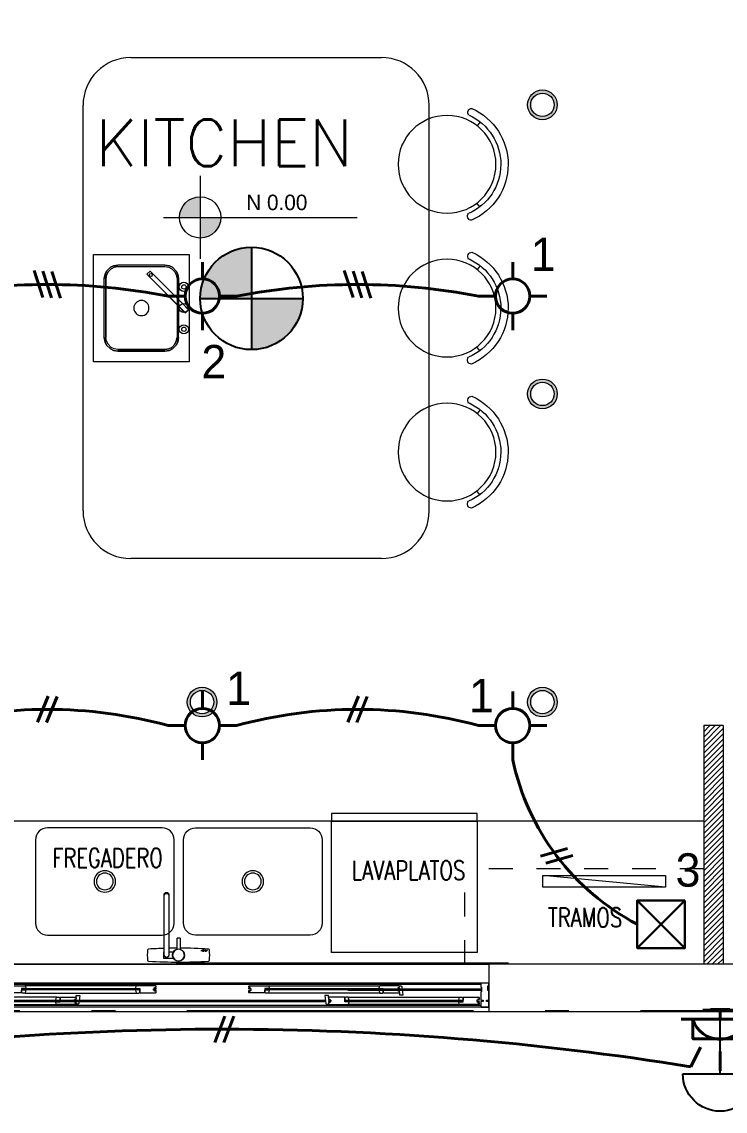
# Model space of a CAD drawing. Header units: metres. Extents: x 14 to 2416, y -346 to 476.
# Drawn here: x 48.295 to 51.242, y -91.043 to -86.476 of the extents above; entities that cross this region are included whole.
import ezdxf

# ---------------------------------------------------------------- set-up
doc = ezdxf.new("R2010")
doc.units = ezdxf.units.M
for name, pattern in [('0', [0]), ('ACAD_ISO10W100', [18, 12, -3, 0, -3]), ('CONTINUA', [0]), ('DASHED', [0.75, 0.5, -0.25])]:
    doc.linetypes.add(name, pattern=pattern)
doc.layers.get('0').update_dxf_attribs({"linetype": '0', "lineweight": 20})
for name, color, linetype, lineweight in [('01_Mobiliario', 19, 'Continuous', 0), ('02_mobiliario', 250, 'Continuous', 5), ('A-ANNO-TEXT', 20, 'Continuous', 13), ('A-DOOR', 35, 'Continuous', 5), ('A-WALL', 250, 'Continuous', 20), ('baños', 251, 'Continuous', 0), ('cristales', 131, 'Continuous', 0), ('E Registro Electrico', 36, 'Continuous', 30), ('E Salida Luces', 22, 'Continuous', 40), ('E Tuberia Emp Losa', 22, 'Continuous', 40), ('MAVA -LUMINARIAS', 1, 'Continuous', 18), ('MOB FIJOS', 251, 'Continuous', 0), ('MOBILIARIOS', 252, 'Continuous', 0), ('PLF 01', 252, 'Continuous', 9), ('PROYECCION', 9, 'DASHED', 0), ('textos', 7, 'Continuous', 0)]:
    doc.layers.add(name, color=color, linetype=linetype, lineweight=lineweight)
doc.layers.add('MAVA Luminarias', color=1, linetype='Continuous')
doc.layers.add('SOLAR', color=7, linetype='ACAD_ISO10W100', lineweight=9, true_color=0xff1414)
doc.styles.add('Arch-Dim', font='romans.shx', dxfattribs={"width": 0.75})
doc.styles.add('CENTURY GOTHIC', font='GOTHIC.TTF')
doc.styles.add('ESC100-2mm', font='arial.ttf', dxfattribs={"height": 0.15})
doc.styles.get("Standard").update_dxf_attribs({"font": 'arial.ttf', "height": 0.1875})

# ---------------------------------------------------------------- blocks, each defined once
blk = doc.blocks.new('lum decorativa')
at = {"layer": 'MAVA Luminarias', "ltscale": 0.3, "transparency": 33554687}
h = blk.add_hatch(color=82, dxfattribs=at)
h.paths.add_polyline_path([(513802.9376, 2035251.3382, 0.414214), (513802.8639, 2035251.2646), (513802.9376, 2035251.2646)])
h.paths.add_polyline_path([(513802.9376, 2035251.1909, 0.414214), (513803.0112, 2035251.2646), (513802.9376, 2035251.2646)])
at = {"layer": 'MAVA Luminarias', "color": 82, "ltscale": 0.3, "transparency": 33554687}
for p, q in [((513802.9376, 2035251.3382), (513802.9376, 2035251.1909)), ((513802.8639, 2035251.2646), (513803.0112, 2035251.2646))]:
    blk.add_line(p, q, dxfattribs=at)
blk.add_circle((513802.9376, 2035251.2646), 0.0737, dxfattribs=at)
blk = doc.blocks.new('downlight')
at = {"layer": 'MAVA -LUMINARIAS'}
h = blk.add_hatch(color=3, dxfattribs=at)
h.dxf.hatch_style = 1
h.paths.add_polyline_path([(-5.416, -22.4571, 1), (-5.2917, -22.4571, 1)])
h.paths.add_polyline_path([(-5.3048, -22.4571, -1), (-5.4029, -22.4571, -1)], flags=16)
at = {"layer": 'MAVA -LUMINARIAS', "color": 3}
for radius in [0.0622, 0.049]:
    blk.add_circle((-5.3539, -22.4571), radius, dxfattribs=at)
blk = doc.blocks.new('SCONCE 1')
at = {"layer": 'MAVA Luminarias', "color": 5, "linetype": 'Continuous'}
for p, q in [((-1.3737, 0.6794), (-1.3737, 1.191)), ((-0.9314, 0.8161), (-0.9314, 1.0543)), ((-1.3737, 0.9352), (-0.9314, 0.9352))]:
    blk.add_line(p, q, dxfattribs=at)
blk.add_arc((-1.3737, 0.9352), 0.2558, 90, 270, dxfattribs=at)
blk = doc.blocks.new('undercounter')
at = {"layer": 'MAVA -LUMINARIAS', "lineweight": 0}
h = blk.add_hatch(dxfattribs=at)
h.set_pattern_fill('ANGLE', color=6)
h.set_pattern_definition([(0, (0, 0), (0, 6.985), [5.08, -1.905]), (90, (0, 0), (-6.985, 4e-16), [5.08, -1.905])])
h.paths.add_polyline_path([(19.338, 1.5834), (19.338, 1.5173), (20.0151, 1.5173)])
at = {"layer": 'MAVA -LUMINARIAS', "color": 6, "lineweight": 0}
blk.add_line((19.338, 1.5834), (20.0151, 1.5173), dxfattribs=at)
blk.add_lwpolyline([(19.338, 1.5834), (20.0151, 1.5834), (20.0151, 1.5173), (19.338, 1.5173)], close=True, dxfattribs=at)
blk = doc.blocks.new('Fenton Bead')
at = {"color": 7}
blk.add_lwpolyline([(2.1, 12.5, -0.341999), (0.2, 11), (0, 10.7), (0, 1), (1, 0), (18, 0), (18, 0.5), (14.7, 12.9, 0.339454), (13.2, 14), (4.1, 14, 0.341999)], format="xyb", close=True, dxfattribs=at)
blk = doc.blocks.new('A$Cd5cd191f')
at = {"layer": 'A-DOOR', "color": 7}
for p, q in [((-0.05, 0.2), (2.35, 0.2)), ((-0.05, 0.1185), (-0.0485, 0.12)), ((-0.05, 0.1145), (-0.05, 0.1185)), ((-0.046, 0.1145), (-0.05, 0.1145)), ((-0.05, 0.049), (-0.05, 0.0955)), ((-0.05, 0.0955), (-0.046, 0.0955)), ((-0.0485, 0.12), (-0.0175, 0.12)), ((-0.046, 0.0955), (-0.046, 0.1145)), ((-0.016, 0.1035), (-0.02, 0.1035)), ((-0.02, 0.1035), (-0.02, 0.0845)), ((-0.0175, 0.12), (-0.016, 0.1185)), ((2.3175, 0.12), (-0.0175, 0.12)), ((-0.016, 0.1185), (-0.016, 0.1035)), ((0.3093, 0.0715), (0.3136, 0.1047)), ((0.3166, 0.1075), (0.3243, 0.1075)), ((0.3243, 0.1075), (0.3258, 0.109)), ((0.3243, 0.102), (0.3243, 0.1075)), ((0.3303, 0.102), (0.3243, 0.102)), ((0.3243, 0.097), (0.3243, 0.0993)), ((0.3243, 0.0993), (0.3303, 0.0993)), ((0.3343, 0.097), (0.3243, 0.097)), ((0.3258, 0.109), (0.4065, 0.109)), ((0.3303, 0.0993), (0.3303, 0.102)), ((0.3343, 0.091), (0.3343, 0.097)), ((0.4098, 0.098), (0.3923, 0.098)), ((0.3923, 0.098), (0.3923, 0.0805)), ((0.3923, 0.095), (0.3973, 0.095)), ((0.3923, 0.095), (0.3973, 0.095)), ((0.3973, 0.097), (0.4033, 0.093)), ((0.3973, 0.093), (0.4033, 0.097)), ((0.4065, 0.109), (0.4083, 0.1075)), ((0.8737, 0.109), (0.4065, 0.109)), ((0.4083, 0.1075), (0.4103, 0.0995)), ((0.4103, 0.0985), (0.4098, 0.098)), ((0.4103, 0.0995), (0.4103, 0.0985)), ((0.8718, 0.1075), (0.8698, 0.0995)), ((0.8698, 0.0995), (0.8698, 0.0985)), ((0.8698, 0.0985), (0.8703, 0.098)), ((0.8703, 0.098), (0.8878, 0.098)), ((0.8737, 0.109), (0.8718, 0.1075)), ((0.9543, 0.109), (0.8737, 0.109)), ((0.8828, 0.097), (0.8768, 0.093)), ((0.8828, 0.093), (0.8768, 0.097)), ((0.8878, 0.095), (0.8828, 0.095)), ((0.8878, 0.095), (0.8828, 0.095)), ((0.8878, 0.098), (0.8878, 0.0805)), ((0.9458, 0.091), (0.9458, 0.097)), ((0.9458, 0.097), (0.9558, 0.097)), ((0.9498, 0.0993), (0.9498, 0.102)), ((0.9498, 0.102), (0.9558, 0.102)), ((0.9558, 0.0993), (0.9498, 0.0993)), ((0.9558, 0.1075), (0.9543, 0.109)), ((0.9558, 0.102), (0.9558, 0.1075)), ((0.9558, 0.097), (0.9558, 0.0993)), ((1.3442, 0.1075), (1.3457, 0.109)), ((1.3442, 0.102), (1.3442, 0.1075)), ((1.3502, 0.102), (1.3442, 0.102)), ((1.3442, 0.097), (1.3442, 0.0993)), ((1.3442, 0.0993), (1.3502, 0.0993)), ((1.3542, 0.097), (1.3442, 0.097)), ((1.3457, 0.109), (1.4263, 0.109)), ((1.3502, 0.0993), (1.3502, 0.102)), ((1.3542, 0.091), (1.3542, 0.097)), ((1.4297, 0.098), (1.4122, 0.098)), ((1.4122, 0.098), (1.4122, 0.0805)), ((1.4122, 0.095), (1.4172, 0.095)), ((1.4122, 0.095), (1.4172, 0.095)), ((1.4172, 0.097), (1.4232, 0.093)), ((1.4172, 0.093), (1.4232, 0.097)), ((1.4263, 0.109), (1.4282, 0.1075)), ((1.4263, 0.109), (1.8935, 0.109)), ((1.4282, 0.1075), (1.4302, 0.0995)), ((1.4302, 0.0985), (1.4297, 0.098)), ((1.4302, 0.0995), (1.4302, 0.0985)), ((1.8917, 0.1075), (1.8897, 0.0995)), ((1.8897, 0.0995), (1.8897, 0.0985)), ((1.8897, 0.0985), (1.8902, 0.098)), ((1.8902, 0.098), (1.9077, 0.098)), ((1.8935, 0.109), (1.8917, 0.1075)), ((1.9742, 0.109), (1.8935, 0.109)), ((1.9027, 0.097), (1.8967, 0.093)), ((1.9027, 0.093), (1.8967, 0.097)), ((1.9077, 0.095), (1.9027, 0.095)), ((1.9077, 0.095), (1.9027, 0.095)), ((1.9077, 0.098), (1.9077, 0.0805)), ((1.9657, 0.091), (1.9657, 0.097)), ((1.9657, 0.097), (1.9757, 0.097)), ((1.9697, 0.0993), (1.9697, 0.102)), ((1.9697, 0.102), (1.9757, 0.102)), ((1.9757, 0.0993), (1.9697, 0.0993)), ((1.9757, 0.1075), (1.9742, 0.109)), ((1.9757, 0.102), (1.9757, 0.1075)), ((1.9834, 0.1075), (1.9757, 0.1075)), ((1.9757, 0.097), (1.9757, 0.0993)), ((1.9907, 0.0715), (1.9864, 0.1047)), ((2.3175, 0.12), (2.316, 0.1185)), ((2.316, 0.1185), (2.316, 0.1035)), ((2.316, 0.1035), (2.32, 0.1035)), ((2.3485, 0.12), (2.3175, 0.12)), ((2.32, 0.1035), (2.32, 0.0845)), ((2.346, 0.0895), (2.346, 0.1085)), ((2.346, 0.1085), (2.35, 0.1085)), ((2.35, 0.1185), (2.3485, 0.12)), ((2.35, 0.1085), (2.35, 0.1185)), ((-0.04, 0.049), (-0.05, 0.049)), ((-0.04, 0.043), (-0.04, 0.049)), ((-0.016, 0.049), (-0.026, 0.049)), ((-0.026, 0.049), (-0.026, 0.043)), ((-0.02, 0.0845), (-0.016, 0.0845)), ((-0.0195, 0.043), (-0.0195, 0.049)), ((-0.0195, 0.049), (-0.016, 0.049)), ((-0.016, 0.0845), (-0.016, 0.049)), ((-0.016, 0.049), (-0.016, 0.0685)), ((-0.016, 0.0685), (-0.001, 0.0685)), ((-0.0085, 0.061), (-0.01, 0.0595)), ((-0.01, 0.0595), (-0.01, 0.0537)), ((-0.01, 0.0537), (-0.004, 0.0537)), ((-0.004, 0.051), (-0.01, 0.051)), ((-0.01, 0.051), (-0.01, 0.049)), ((-0.01, 0.049), (0, 0.049)), ((0.0565, 0.061), (-0.0085, 0.061)), ((-0.001, 0.0685), (-0.0053, 0.0353)), ((-0.004, 0.0537), (-0.004, 0.051)), ((0, 0.049), (0, 0.043)), ((0.058, 0.0595), (0.0565, 0.061)), ((0.058, 0.042), (0.058, 0.0595)), ((0.063, 0.043), (0.069, 0.047)), ((0.063, 0.047), (0.069, 0.043)), ((0.5403, 0.062), (0.0712, 0.062)), ((0.3243, 0.0715), (0.3093, 0.0715)), ((0.3243, 0.089), (0.3243, 0.091)), ((0.3243, 0.091), (0.3343, 0.091)), ((0.3303, 0.089), (0.3243, 0.089)), ((0.3243, 0.0805), (0.3243, 0.0863)), ((0.3243, 0.0863), (0.3303, 0.0863)), ((0.3258, 0.079), (0.3243, 0.0805)), ((0.3243, 0.0805), (0.3243, 0.0715)), ((0.3908, 0.079), (0.3258, 0.079)), ((0.3303, 0.0863), (0.3303, 0.089)), ((0.3923, 0.0805), (0.3908, 0.079)), ((0.4056, 0.078), (0.8746, 0.078)), ((0.5485, 0.043), (0.5425, 0.047)), ((0.5485, 0.047), (0.5425, 0.043)), ((0.5535, 0.0595), (0.555, 0.061)), ((0.5535, 0.042), (0.5535, 0.0595)), ((0.555, 0.061), (0.62, 0.061)), ((0.6215, 0.049), (0.6115, 0.049)), ((0.6115, 0.049), (0.6115, 0.043)), ((0.6215, 0.0537), (0.6155, 0.0537)), ((0.6155, 0.0537), (0.6155, 0.051)), ((0.6155, 0.051), (0.6215, 0.051)), ((0.62, 0.061), (0.6215, 0.0595)), ((0.6215, 0.0595), (0.6215, 0.0685)), ((0.6215, 0.0685), (0.6365, 0.0685)), ((0.6215, 0.0595), (0.6215, 0.0537)), ((0.6215, 0.051), (0.6215, 0.049)), ((0.6365, 0.0685), (0.6322, 0.0353)), ((0.8878, 0.0805), (0.8893, 0.079)), ((0.8893, 0.079), (0.9543, 0.079)), ((0.9558, 0.091), (0.9458, 0.091)), ((0.9498, 0.0863), (0.9498, 0.089)), ((0.9498, 0.089), (0.9558, 0.089)), ((0.9558, 0.0863), (0.9498, 0.0863)), ((0.9543, 0.079), (0.9558, 0.0805)), ((0.9558, 0.089), (0.9558, 0.091)), ((0.9558, 0.0805), (0.9558, 0.0863)), ((1.3442, 0.089), (1.3442, 0.091)), ((1.3442, 0.091), (1.3542, 0.091)), ((1.3502, 0.089), (1.3442, 0.089)), ((1.3442, 0.0805), (1.3442, 0.0863)), ((1.3442, 0.0863), (1.3502, 0.0863)), ((1.3457, 0.079), (1.3442, 0.0805)), ((1.4107, 0.079), (1.3457, 0.079)), ((1.3502, 0.0863), (1.3502, 0.089)), ((1.4122, 0.0805), (1.4107, 0.079)), ((1.8944, 0.078), (1.4254, 0.078)), ((1.6785, 0.0685), (1.6635, 0.0685)), ((1.6635, 0.0685), (1.6678, 0.0353)), ((1.6785, 0.0595), (1.6785, 0.0685)), ((1.68, 0.061), (1.6785, 0.0595)), ((1.6785, 0.0595), (1.6785, 0.0537)), ((1.6785, 0.0537), (1.6845, 0.0537)), ((1.6845, 0.051), (1.6785, 0.051)), ((1.6785, 0.051), (1.6785, 0.049)), ((1.6785, 0.049), (1.6885, 0.049)), ((1.745, 0.061), (1.68, 0.061)), ((1.6845, 0.0537), (1.6845, 0.051)), ((1.6885, 0.049), (1.6885, 0.043)), ((1.7465, 0.0595), (1.745, 0.061)), ((1.7465, 0.042), (1.7465, 0.0595)), ((1.7515, 0.043), (1.7575, 0.047)), ((1.7515, 0.047), (1.7575, 0.043)), ((1.7597, 0.062), (2.2288, 0.062)), ((1.9077, 0.0805), (1.9092, 0.079)), ((1.9092, 0.079), (1.9742, 0.079)), ((1.9757, 0.091), (1.9657, 0.091)), ((1.9697, 0.0863), (1.9697, 0.089)), ((1.9697, 0.089), (1.9757, 0.089)), ((1.9757, 0.0863), (1.9697, 0.0863)), ((1.9742, 0.079), (1.9757, 0.0805)), ((1.9757, 0.089), (1.9757, 0.091)), ((1.9757, 0.0805), (1.9757, 0.0863)), ((1.9757, 0.0805), (1.9757, 0.0715)), ((1.9757, 0.0715), (1.9907, 0.0715)), ((2.237, 0.043), (2.231, 0.047)), ((2.237, 0.047), (2.231, 0.043)), ((2.242, 0.0595), (2.2435, 0.061)), ((2.242, 0.042), (2.242, 0.0595)), ((2.2435, 0.061), (2.3085, 0.061)), ((2.31, 0.049), (2.3, 0.049)), ((2.3, 0.049), (2.3, 0.043)), ((2.31, 0.0537), (2.304, 0.0537)), ((2.304, 0.0537), (2.304, 0.051)), ((2.304, 0.051), (2.31, 0.051)), ((2.3085, 0.061), (2.31, 0.0595)), ((2.31, 0.0595), (2.31, 0.0537)), ((2.31, 0.051), (2.31, 0.049)), ((2.32, 0.0845), (2.316, 0.0845)), ((2.316, 0.0845), (2.316, 0.049)), ((2.316, 0.049), (2.326, 0.049)), ((2.326, 0.049), (2.326, 0.043)), ((2.34, 0.043), (2.34, 0.049)), ((2.34, 0.049), (2.35, 0.049)), ((2.35, 0.0895), (2.346, 0.0895)), ((2.35, 0.049), (2.35, 0.0895)), ((-0.05, 0.02), (-0.05, 0.043)), ((-0.05, 0.043), (-0.04, 0.043)), ((-0.0175, 0.02), (-0.05, 0.02)), ((2.35, 0.02), (-0.05, 0.02)), ((2.35, 0), (-0.05, 0)), ((-0.026, 0.043), (-0.016, 0.043)), ((-0.016, 0.043), (-0.0195, 0.043)), ((-0.016, 0.0215), (-0.0175, 0.02)), ((-0.016, 0.043), (-0.016, 0.0215)), ((-0.016, 0.0215), (-0.016, 0.043)), ((-0.0083, 0.0325), (-0.016, 0.0325)), ((0, 0.043), (-0.01, 0.043)), ((-0.01, 0.043), (-0.01, 0.0407)), ((-0.01, 0.0407), (-0.004, 0.0407)), ((-0.004, 0.038), (-0.01, 0.038)), ((-0.01, 0.038), (-0.01, 0.0325)), ((-0.01, 0.0325), (-0.0085, 0.031)), ((-0.0085, 0.031), (0.0721, 0.031)), ((-0.004, 0.0407), (-0.004, 0.038)), ((0.058, 0.045), (0.063, 0.045)), ((0.058, 0.045), (0.063, 0.045)), ((0.0755, 0.042), (0.058, 0.042)), ((0.0721, 0.031), (0.074, 0.0325)), ((0.0721, 0.031), (0.5394, 0.031)), ((0.074, 0.0325), (0.076, 0.0405)), ((0.076, 0.0415), (0.0755, 0.042)), ((0.076, 0.0405), (0.076, 0.0415)), ((0.5355, 0.0415), (0.536, 0.042)), ((0.5355, 0.0405), (0.5355, 0.0415)), ((0.5375, 0.0325), (0.5355, 0.0405)), ((0.536, 0.042), (0.5535, 0.042)), ((0.5394, 0.031), (0.5375, 0.0325)), ((0.62, 0.031), (0.5394, 0.031)), ((0.5535, 0.045), (0.5485, 0.045)), ((0.5535, 0.045), (0.5485, 0.045)), ((0.6115, 0.043), (0.6215, 0.043)), ((0.6215, 0.0407), (0.6155, 0.0407)), ((0.6155, 0.0407), (0.6155, 0.038)), ((0.6155, 0.038), (0.6215, 0.038)), ((0.6215, 0.0325), (0.62, 0.031)), ((0.6215, 0.043), (0.6215, 0.0407)), ((0.6215, 0.038), (0.6215, 0.0325)), ((0.6292, 0.0325), (0.6215, 0.0325)), ((1.6708, 0.0325), (1.6785, 0.0325)), ((1.6885, 0.043), (1.6785, 0.043)), ((1.6785, 0.043), (1.6785, 0.0407)), ((1.6785, 0.0407), (1.6845, 0.0407)), ((1.6845, 0.038), (1.6785, 0.038)), ((1.6785, 0.038), (1.6785, 0.0325)), ((1.6785, 0.0325), (1.68, 0.031)), ((1.68, 0.031), (1.7606, 0.031)), ((1.6845, 0.0407), (1.6845, 0.038)), ((1.7465, 0.045), (1.7515, 0.045)), ((1.7465, 0.045), (1.7515, 0.045)), ((1.764, 0.042), (1.7465, 0.042)), ((1.7606, 0.031), (1.7625, 0.0325)), ((2.2279, 0.031), (1.7606, 0.031)), ((1.7625, 0.0325), (1.7645, 0.0405)), ((1.7645, 0.0415), (1.764, 0.042)), ((1.7645, 0.0405), (1.7645, 0.0415)), ((2.224, 0.0415), (2.2245, 0.042)), ((2.224, 0.0405), (2.224, 0.0415)), ((2.226, 0.0325), (2.224, 0.0405)), ((2.2245, 0.042), (2.242, 0.042)), ((2.2279, 0.031), (2.226, 0.0325)), ((2.3085, 0.031), (2.2279, 0.031)), ((2.242, 0.045), (2.237, 0.045)), ((2.242, 0.045), (2.237, 0.045)), ((2.3, 0.043), (2.31, 0.043)), ((2.31, 0.0407), (2.304, 0.0407)), ((2.304, 0.0407), (2.304, 0.038)), ((2.304, 0.038), (2.31, 0.038)), ((2.31, 0.0325), (2.3085, 0.031)), ((2.31, 0.043), (2.31, 0.0407)), ((2.31, 0.038), (2.31, 0.0325)), ((2.326, 0.043), (2.316, 0.043)), ((2.316, 0.043), (2.316, 0.0215)), ((2.316, 0.0215), (2.3175, 0.02)), ((2.3175, 0.02), (2.35, 0.02)), ((2.35, 0.043), (2.34, 0.043)), ((2.35, 0.02), (2.35, 0.043))]:
    blk.add_line(p, q, dxfattribs=at)
at = {"layer": 'A-DOOR', "color": 8}
for p, q in [((2.316, 0.114), (-0.016, 0.114)), ((1.7582, 0.097), (2.32, 0.097)), ((-0.0035, 0.049), (1.666, 0.049)), ((1.759, 0.091), (2.32, 0.091)), ((2.316, 0.026), (-0.016, 0.026)), ((-0.0043, 0.043), (1.6668, 0.043))]:
    blk.add_line(p, q, dxfattribs=at)
at = {"layer": 'A-DOOR', "color": 7}
for points in [[(0.3923, 0.095), (0.3973, 0.095), (0.3973, 0.095), (0.3923, 0.095)], [(0.8828, 0.093), (0.3973, 0.093), (0.3973, 0.097), (0.8828, 0.097)], [(0.8828, 0.097), (0.3973, 0.097), (0.3973, 0.093), (0.8828, 0.093)], [(0.3973, 0.097), (0.4033, 0.097), (0.4033, 0.093), (0.3973, 0.093)], [(0.4098, 0.098), (0.3978, 0.098), (0.3978, 0.097), (0.4098, 0.097)], [(0.4098, 0.093), (0.3978, 0.093), (0.3978, 0.092), (0.4098, 0.092)], [(0.4033, 0.097), (0.4083, 0.097), (0.4083, 0.093), (0.4033, 0.093)], [(0.8703, 0.098), (0.8823, 0.098), (0.8823, 0.097), (0.8703, 0.097)], [(0.8703, 0.093), (0.8823, 0.093), (0.8823, 0.092), (0.8703, 0.092)], [(0.8768, 0.097), (0.8718, 0.097), (0.8718, 0.093), (0.8768, 0.093)], [(0.8828, 0.097), (0.8768, 0.097), (0.8768, 0.093), (0.8828, 0.093)], [(0.8878, 0.095), (0.8828, 0.095), (0.8828, 0.095), (0.8878, 0.095)], [(1.4122, 0.095), (1.4172, 0.095), (1.4172, 0.095), (1.4122, 0.095)], [(1.4172, 0.097), (1.4232, 0.097), (1.4232, 0.093), (1.4172, 0.093)], [(1.4172, 0.093), (1.9027, 0.093), (1.9027, 0.097), (1.4172, 0.097)], [(1.4172, 0.097), (1.9027, 0.097), (1.9027, 0.093), (1.4172, 0.093)], [(1.4297, 0.098), (1.4177, 0.098), (1.4177, 0.097), (1.4297, 0.097)], [(1.4297, 0.093), (1.4177, 0.093), (1.4177, 0.092), (1.4297, 0.092)], [(1.4232, 0.097), (1.4282, 0.097), (1.4282, 0.093), (1.4232, 0.093)], [(1.8902, 0.098), (1.9022, 0.098), (1.9022, 0.097), (1.8902, 0.097)], [(1.8902, 0.093), (1.9022, 0.093), (1.9022, 0.092), (1.8902, 0.092)], [(1.8967, 0.097), (1.8917, 0.097), (1.8917, 0.093), (1.8967, 0.093)], [(1.9027, 0.097), (1.8967, 0.097), (1.8967, 0.093), (1.9027, 0.093)], [(1.9077, 0.095), (1.9027, 0.095), (1.9027, 0.095), (1.9077, 0.095)], [(0.063, 0.043), (0.069, 0.043), (0.069, 0.047), (0.063, 0.047)], [(0.063, 0.047), (0.5485, 0.047), (0.5485, 0.043), (0.063, 0.043)], [(0.063, 0.043), (0.5485, 0.043), (0.5485, 0.047), (0.063, 0.047)], [(0.0755, 0.047), (0.0635, 0.047), (0.0635, 0.048), (0.0755, 0.048)], [(0.069, 0.043), (0.074, 0.043), (0.074, 0.047), (0.069, 0.047)], [(0.536, 0.047), (0.548, 0.047), (0.548, 0.048), (0.536, 0.048)], [(0.5425, 0.043), (0.5375, 0.043), (0.5375, 0.047), (0.5425, 0.047)], [(0.5485, 0.043), (0.5425, 0.043), (0.5425, 0.047), (0.5485, 0.047)], [(2.237, 0.047), (1.7515, 0.047), (1.7515, 0.043), (2.237, 0.043)], [(2.237, 0.043), (1.7515, 0.043), (1.7515, 0.047), (2.237, 0.047)], [(1.7515, 0.043), (1.7575, 0.043), (1.7575, 0.047), (1.7515, 0.047)], [(1.764, 0.047), (1.752, 0.047), (1.752, 0.048), (1.764, 0.048)], [(1.7575, 0.043), (1.7625, 0.043), (1.7625, 0.047), (1.7575, 0.047)], [(2.2245, 0.047), (2.2365, 0.047), (2.2365, 0.048), (2.2245, 0.048)], [(2.231, 0.043), (2.226, 0.043), (2.226, 0.047), (2.231, 0.047)], [(2.237, 0.043), (2.231, 0.043), (2.231, 0.047), (2.237, 0.047)], [(0.058, 0.045), (0.063, 0.045), (0.063, 0.045), (0.058, 0.045)], [(0.0755, 0.042), (0.0635, 0.042), (0.0635, 0.043), (0.0755, 0.043)], [(0.536, 0.042), (0.548, 0.042), (0.548, 0.043), (0.536, 0.043)], [(0.5535, 0.045), (0.5485, 0.045), (0.5485, 0.045), (0.5535, 0.045)], [(1.7465, 0.045), (1.7515, 0.045), (1.7515, 0.045), (1.7465, 0.045)], [(1.764, 0.042), (1.752, 0.042), (1.752, 0.043), (1.764, 0.043)], [(2.2245, 0.042), (2.2365, 0.042), (2.2365, 0.043), (2.2245, 0.043)], [(2.242, 0.045), (2.237, 0.045), (2.237, 0.045), (2.242, 0.045)]]:
    blk.add_lwpolyline(points, close=True, dxfattribs=at)
for centre, start, end in [((0.3166, 0.1045), 89.9985, 175.7109), ((1.9834, 0.1045), 4.2891, 90.0015), ((-0.0083, 0.0355), 269.9985, 355.7109), ((0.6292, 0.0355), 269.9985, 355.7109), ((1.6708, 0.0355), 184.2891, 270.0015)]:
    blk.add_arc(centre, 0.003, start, end, dxfattribs=at)
at = {"layer": 'cristales', "const_width": 0.004}
for points in [[(0.8718, 0.095), (0.4083, 0.095)], [(1.4282, 0.095), (1.8917, 0.095)], [(0.074, 0.045), (0.5375, 0.045)], [(2.226, 0.045), (1.7625, 0.045)]]:
    blk.add_lwpolyline(points, dxfattribs=at)
at = {"layer": 'A-DOOR', "color": 7, "yscale": 0.001000000023175567, "zscale": 0.001000000023175567, "rotation": 180}
for p, xscale in [((0.3923, 0.092), -0.001000000023175567), ((0.8878, 0.092), 0.001000000023175567), ((1.4122, 0.092), -0.001000000023175567), ((1.9077, 0.092), 0.001000000023175567)]:
    blk.add_blockref('Fenton Bead', p, dxfattribs=dict(at, xscale=xscale))
at = {"layer": 'A-DOOR', "color": 7, "yscale": 0.001000000023175567, "zscale": 0.001000000023175567}
for p, xscale in [((0.058, 0.048), 0.001000000023175567), ((0.5535, 0.048), -0.001000000023175567), ((1.7465, 0.048), 0.001000000023175567), ((2.242, 0.048), -0.001000000023175567)]:
    blk.add_blockref('Fenton Bead', p, dxfattribs=dict(at, xscale=xscale))
blk = doc.blocks.new('SE3')
at = {"layer": 'MOB FIJOS'}
for p, q in [((115.4, 359.7), (115.4, 371.2)), ((132.6, 371.2), (115.4, 371.2)), ((115.4, 359.7), (116.8, 359.7)), ((116.8, 365.4), (116.8, 264.8)), ((124.5, 264.8), (124.5, 365.4)), ((124.5, 359.7), (132.6, 359.7)), ((138.5, 355.7), (138.5, 336.6)), ((143.5, 336.6), (143.5, 355.7)), ((180, 358.9), (179.6, 358.9)), ((179.6, 358.9), (179.6, 357)), ((179.6, 357), (180, 357)), ((180, 358.1), (180, 358.9)), ((180.7, 358.1), (180, 358.1)), ((180, 357), (180, 357.8)), ((180, 357.8), (180.7, 357.8)), ((181.1, 358.9), (180.7, 358.9)), ((180.7, 358.9), (180.7, 358.1)), ((180.7, 357.8), (180.7, 357)), ((180.7, 357), (181.1, 357)), ((181.1, 357), (181.1, 358.9)), ((181.5, 358.9), (182.8, 358.9)), ((181.5, 357), (181.5, 358.9)), ((182.9, 357), (181.5, 357)), ((181.8, 358.6), (181.8, 358.2)), ((182.8, 358.6), (181.8, 358.6)), ((181.8, 358.2), (182.8, 358.2)), ((181.8, 357.8), (181.8, 357.3)), ((182.8, 357.8), (181.8, 357.8)), ((181.8, 357.3), (182.9, 357.3)), ((182.8, 358.9), (182.8, 358.6)), ((182.8, 358.2), (182.8, 357.8)), ((182.9, 357.3), (182.9, 357)), ((183.2, 358.9), (183.6, 358.9)), ((183.2, 357), (183.2, 358.9)), ((184.5, 357), (183.2, 357)), ((183.6, 358.9), (183.6, 357.3)), ((183.6, 357.3), (184.5, 357.3)), ((184.5, 357.3), (184.5, 357)), ((184.6, 358.9), (185, 358.9)), ((185.2, 357), (184.6, 358.9)), ((185, 358.9), (185.4, 357.5)), ((185.6, 357), (185.2, 357)), ((185.4, 357.5), (185.9, 358.9)), ((186.3, 358.9), (185.6, 357)), ((185.9, 358.9), (186.3, 358.9)), ((186.5, 358.9), (187.8, 358.9)), ((186.5, 357), (186.5, 358.9)), ((187.8, 357), (186.5, 357)), ((186.8, 358.6), (186.8, 358.2)), ((187.8, 358.6), (186.8, 358.6)), ((186.8, 358.2), (187.7, 358.2)), ((186.8, 357.8), (186.8, 357.3)), ((187.7, 357.8), (186.8, 357.8)), ((186.8, 357.3), (187.8, 357.3)), ((187.7, 358.2), (187.7, 357.8)), ((187.8, 358.9), (187.8, 358.6)), ((187.8, 357.3), (187.8, 357)), ((188, 358.9), (188.5, 358.9)), ((188.6, 358), (188, 358.9)), ((188, 357), (188.6, 358)), ((188.4, 357), (188, 357)), ((188.8, 357.7), (188.4, 357)), ((188.5, 358.9), (188.8, 358.3)), ((188.8, 358.3), (189.2, 358.9)), ((189.2, 357), (188.8, 357.7)), ((189.6, 358.9), (189, 358)), ((189, 358), (189.7, 357)), ((189.2, 358.9), (189.6, 358.9)), ((189.7, 357), (189.2, 357)), ((143.5, 336.6), (138.5, 336.6)), ((116.5, 264.1), (116.5, 263.5)), ((116.8, 264.8), (116.8, 264.1)), ((124.5, 264.1), (124.5, 264.8)), ((124.8, 263.5), (124.8, 264.1))]:
    blk.add_line(p, q, dxfattribs=at)
blk.add_circle((141, 365.4), 10, dxfattribs=at)
for centre, radius, start, end in [((200.7, 365.4), 111.9, 175.2133, 184.7867), ((90.8, 374.6), 1.52, 93.4481, 175.2133), ((141, -458.7), 836.4, 86.5519, 93.4481), ((120.7, 365.4), 3.91, 0, 192.0524), ((120.7, 365.4), 3.81, 0, 180), ((141, 365.4), 10.2, 0, 255.8182), ((191.2, 374.6), 1.52, 4.7867, 86.5519), ((81.2, 365.4), 111.9, 355.2133, 4.7867), ((90.8, 356.2), 1.52, 184.7867, 266.5519), ((141, 1189.5), 836.4, 266.5519, 268.3467), ((120.7, 365.4), 3.91, 347.9113, 0), ((141, 1189.5), 836.4, 268.8689, 269.8295), ((141, 365.4), 10.2, 284.1818, 0), ((141, 1189.5), 836.4, 270.1705, 273.4481), ((191.2, 356.2), 1.52, 273.4481, 355.2133)]:
    blk.add_arc(centre, radius, start, end, dxfattribs=at)
for centre, major_axis, start_param, end_param in [((120.7, 264.1), (4.12, 0), 2.748282, 6.283185), ((120.7, 263.5), (4.12, 0), 3.141593, 6.283185), ((120.7, 264.8), (-3.81, 0), 0, 3.141593), ((120.7, 264.1), (3.81, 0), 3.141593, 6.283185), ((120.7, 264.1), (4.12, 0), 0, 0.393311)]:
    blk.add_ellipse(centre, major_axis=major_axis, ratio=0.996195, start_param=start_param, end_param=end_param, dxfattribs=at)
blk = doc.blocks.new('A$C42cea3f9')
at = {"layer": 'MOB FIJOS'}
for points in [[(0.53, 0.5642), (0.05, 0.5642, 0.414214), (0, 0.5142), (0, 0.1642, 0.414214), (0.05, 0.1142), (0.53, 0.1142, 0.414214), (0.58, 0.1642), (0.58, 0.5142, 0.414214)], [(0.67, 0.5642), (1.15, 0.5642, -0.414214), (1.2, 0.5142), (1.2, 0.1642, -0.414214), (1.15, 0.1142), (0.67, 0.1142, -0.414214), (0.62, 0.1642), (0.62, 0.5142, -0.414214)]]:
    blk.add_lwpolyline(points, format="xyb", close=True, dxfattribs=at)
at = {"layer": 'MOB FIJOS', "ltscale": 0.01}
for centre, major_axis in [((0.29, 0.3392), (-0.0318, 0.0318)), ((0.29, 0.3392), (-0.0247, 0.0247)), ((0.91, 0.3392), (-0.0318, 0.0318)), ((0.91, 0.3392), (-0.0247, 0.0247))]:
    blk.add_ellipse(centre, major_axis=major_axis, ratio=1, start_param=2.356194489560823, end_param=8.639379796740409, dxfattribs=at)
at = {"layer": 'MOB FIJOS', "xscale": 0.002480511886764446, "yscale": 0.002480511886764446, "zscale": 0.002480511886764446, "rotation": 180}
blk.add_blockref('SE3', (0.951, 0.9368), dxfattribs=at)
blk = doc.blocks.new('PL BASE 1N NASAS 09')
at = {"layer": 'PLF 01'}
h = blk.add_hatch(dxfattribs=at)
h.set_pattern_fill('LINE', color=256, scale=0.005, angle=45)
h.set_pattern_definition([(45, (-101.589091, -54.774719), (-0.01122532, 0.01122532), [])])
h.paths.add_polyline_path([(-99.1496, -54.0497), (-99.1496, -55.0497), (-99.231, -55.0497), (-99.231, -54.0497)])
at = {"layer": 'textos', "transparency": 33554534}
h = blk.add_hatch(color=256, dxfattribs=at)
h.dxf.hatch_style = 1
h.paths.add_polyline_path([(-101.3403, -51.8331, 0.414214), (-101.4269, -51.9196), (-101.3403, -51.9196)])
h.paths.add_polyline_path([(-101.2538, -51.9196), (-101.3403, -51.9196), (-101.3403, -52.0062, 0.414214)])
at = {"layer": '01_Mobiliario', "ltscale": 0.005, "transparency": 33554684}
blk.add_line((-103.0311, -54.4497), (-99.231, -54.4497), dxfattribs=at)
at = {"layer": '02_mobiliario', "transparency": 33554684}
for p, q in [((-101.631, -51.2497), (-100.581, -51.2497)), ((-101.831, -53.1497), (-101.831, -51.4497)), ((-100.381, -53.1497), (-100.381, -51.4497)), ((-100.581, -53.3497), (-101.631, -53.3497))]:
    blk.add_line(p, q, dxfattribs=at)
for centre, start, end in [((-101.631, -51.4497), 90, 180), ((-100.581, -51.4497), 360, 90), ((-101.631, -53.1497), 180, 270), ((-100.581, -53.1497), 270, 360)]:
    blk.add_arc(centre, 0.2, start, end, dxfattribs=at)
at = {"layer": 'A-WALL'}
for p, q in [((-99.0311, -55.0497), (-103.5611, -55.0497)), ((-97.8761, -55.2497), (-104.3311, -55.2497))]:
    blk.add_line(p, q, dxfattribs=at)
at = {"layer": 'A-WALL', "transparency": 33554684}
blk.add_line((-100.1311, -55.0497), (-100.1311, -55.2497), dxfattribs=at)
at = {"layer": 'MOB FIJOS', "ltscale": 0.01}
for p, q in [((-101.5505, -52.1445, 0.0413), (-101.564, -52.158, 0.0603)), ((-101.3886, -52.3065, 0.0222), (-101.4021, -52.3199, 0.0222))]:
    blk.add_line(p, q, dxfattribs=at)
for points, elevation in [([(-101.7866, -52.0747), (-101.3866, -52.0747), (-101.3866, -52.5247), (-101.7866, -52.5247), (-101.7866, -52.0747)], -0.0063), ([(-101.685, -52.1255), (-101.7009, -52.1287), (-101.7136, -52.135), (-101.7263, -52.1477), (-101.7326, -52.1604), (-101.7358, -52.1763)], -0.0063), ([(-101.4882, -52.1192), (-101.4691, -52.1223), (-101.4564, -52.1287), (-101.4406, -52.1446), (-101.4342, -52.1573), (-101.431, -52.1763)], 0.0063), ([(-101.685, -52.4739), (-101.7009, -52.4707), (-101.7136, -52.4644), (-101.7263, -52.4517), (-101.7326, -52.439), (-101.7358, -52.4231)], -0.0063), ([(-101.4882, -52.4803), (-101.4691, -52.4771), (-101.4564, -52.4707), (-101.4406, -52.4549), (-101.4342, -52.4422), (-101.431, -52.4231)], 0.0063)]:
    blk.add_lwpolyline(points, dxfattribs=dict(at, elevation=elevation))
for points in [[(-101.685, -52.1192), (-101.704, -52.1223), (-101.7167, -52.1287), (-101.7326, -52.1446), (-101.739, -52.1573), (-101.7421, -52.1763)], [(-101.4882, -52.1255), (-101.4723, -52.1287), (-101.4596, -52.135), (-101.4469, -52.1477), (-101.4406, -52.1604), (-101.4374, -52.1763)], [(-101.685, -52.4803), (-101.704, -52.4771), (-101.7167, -52.4707), (-101.7326, -52.4549), (-101.739, -52.4422), (-101.7421, -52.4231)], [(-101.4882, -52.4739), (-101.4723, -52.4707), (-101.4596, -52.4644), (-101.4469, -52.4517), (-101.4406, -52.439), (-101.4374, -52.4231)]]:
    blk.add_lwpolyline(points, dxfattribs=at)
at = {"layer": 'MOB FIJOS', "ltscale": 0.01, "elevation": -0.2096}
blk.add_lwpolyline([(-101.4406, -52.1604), (-101.4374, -52.1763), (-101.4374, -52.4231), (-101.4406, -52.439), (-101.4469, -52.4517), (-101.4596, -52.4644), (-101.4723, -52.4707), (-101.4882, -52.4739), (-101.685, -52.4739), (-101.7009, -52.4707), (-101.7136, -52.4644), (-101.7263, -52.4517), (-101.7326, -52.439), (-101.7358, -52.4231), (-101.7358, -52.1763), (-101.7326, -52.1604), (-101.7263, -52.1477), (-101.7136, -52.135), (-101.7009, -52.1287), (-101.685, -52.1255), (-101.4882, -52.1255), (-101.4723, -52.1287), (-101.4596, -52.135), (-101.4469, -52.1477)], close=True, dxfattribs=at)
at = {"layer": 'MOB FIJOS', "ltscale": 0.01}
for points in [[(-101.4882, -52.1192), (-101.685, -52.1192, 0.414214)], [(-101.685, -52.4803), (-101.4882, -52.4803, 0.414214)]]:
    blk.add_lwpolyline(points, format="xyb", dxfattribs=at)
at = {"layer": 'MOB FIJOS', "ltscale": 0.01, "elevation": 0.0063}
blk.add_lwpolyline([(-101.431, -52.4231), (-101.431, -52.1763, 0.325454)], format="xyb", dxfattribs=at)
at = {"layer": 'MOB FIJOS', "ltscale": 0.01}
for centre, radius in [((-101.5473, -52.1612, 0.0286), 0.00635), ((-101.4088, -52.2108, -0.0032), 0.0191), ((-101.4088, -52.2108, -0.0032), 0.00905), ((-101.4088, -52.2997, -0.0032), 0.0191), ((-101.4088, -52.3886, -0.0032), 0.0191), ((-101.4088, -52.3886, -0.0032), 0.00905)]:
    blk.add_circle(centre, radius, dxfattribs=at)
for start, end in [(0, 180), (180, 0)]:
    blk.add_arc((-101.5866, -52.2997, -0.2159), 0.0318, start, end, dxfattribs=at)
for points, invisible_edges in [([(-101.7326, -52.1604, -0.0063), (-101.739, -52.1573), (-101.7326, -52.1446), (-101.7263, -52.1477, -0.0063)], 5), ([(-101.7136, -52.135, -0.0063), (-101.7263, -52.1477, -0.0063), (-101.7326, -52.1446), (-101.7167, -52.1287)], 10), ([(-101.7009, -52.1287, -0.0063), (-101.7136, -52.135, -0.0063), (-101.7167, -52.1287), (-101.704, -52.1223)], 10), ([(-101.7009, -52.1287, -0.0063), (-101.704, -52.1223), (-101.685, -52.1192), (-101.685, -52.1255, -0.0063)], 5), ([(-101.4882, -52.1192, 0.0063), (-101.685, -52.1192), (-101.685, -52.1255, -0.0063), (-101.4882, -52.1255)], 11), ([(-101.4691, -52.1223, 0.0063), (-101.4691, -52.1223, 0.0063), (-101.4247, -52.1192, 0.0063), (-101.4882, -52.1192, 0.0063)], 6), ([(-101.4723, -52.1287), (-101.4691, -52.1223, 0.0063), (-101.4882, -52.1192, 0.0063), (-101.4882, -52.1255)], 5), ([(-101.4723, -52.1287), (-101.4596, -52.135), (-101.4564, -52.1287, 0.0063), (-101.4691, -52.1223, 0.0063)], 10), ([(-101.4564, -52.1287, 0.0063), (-101.4564, -52.1287, 0.0063), (-101.4247, -52.1192, 0.0063), (-101.4691, -52.1223, 0.0063)], 6), ([(-101.4596, -52.135), (-101.4469, -52.1477), (-101.4406, -52.1446, 0.0063), (-101.4564, -52.1287, 0.0063)], 10), ([(-101.4406, -52.1446, 0.0063), (-101.4406, -52.1446, 0.0063), (-101.4247, -52.1192, 0.0063), (-101.4564, -52.1287, 0.0063)], 6), ([(-101.4406, -52.1604), (-101.4342, -52.1573, 0.0063), (-101.4406, -52.1446, 0.0063), (-101.4469, -52.1477)], 5), ([(-101.4406, -52.1446, 0.0063), (-101.4406, -52.1446, 0.0063), (-101.4342, -52.1573, 0.0063), (-101.4247, -52.1192, 0.0063)], 12), ([(-101.4342, -52.1573, 0.0063), (-101.4342, -52.1573, 0.0063), (-101.431, -52.1763, 0.0063), (-101.4247, -52.1192, 0.0063)], 12), ([(-101.7358, -52.1763, -0.0063), (-101.7421, -52.1763), (-101.739, -52.1573), (-101.7326, -52.1604, -0.0063)], 5), ([(-101.7421, -52.4231), (-101.7421, -52.1763), (-101.7358, -52.1763, -0.0063), (-101.7358, -52.4231, -0.0063)], 10), ([(-101.4374, -52.1763), (-101.431, -52.1763, 0.0063), (-101.4342, -52.1573, 0.0063), (-101.4406, -52.1604)], 5), ([(-101.431, -52.4231, 0.0063), (-101.431, -52.1763, 0.0063), (-101.4374, -52.1763), (-101.4374, -52.4231)], 10), ([(-101.4183, -52.1763, 0.0063), (-101.431, -52.1763, 0.0063), (-101.431, -52.3787, 0.0063), (-101.4183, -52.3787, 0.0063)], 13), ([(-101.7358, -52.4231, -0.0063), (-101.7421, -52.4231), (-101.739, -52.4422), (-101.7326, -52.439, -0.0063)], 5), ([(-101.4374, -52.4231), (-101.431, -52.4231, 0.0063), (-101.4342, -52.4422, 0.0063), (-101.4406, -52.439)], 5), ([(-101.4342, -52.4422, 0.0063), (-101.4342, -52.4422, 0.0063), (-101.431, -52.4231, 0.0063), (-101.4247, -52.4803, 0.0063)], 12), ([(-101.431, -52.4231, 0.0063), (-101.431, -52.3787, 0.0063), (-101.4247, -52.3787, 0.0063), (-101.4247, -52.4231, 0.0063)], 14), ([(-101.431, -52.4231, 0.0063), (-101.431, -52.4231, 0.0063), (-101.4247, -52.4231, 0.0063), (-101.4247, -52.4803, 0.0063)], 14), ([(-101.7326, -52.439, -0.0063), (-101.739, -52.4422), (-101.7326, -52.4549), (-101.7263, -52.4517, -0.0063)], 5), ([(-101.7136, -52.4644, -0.0063), (-101.7263, -52.4517, -0.0063), (-101.7326, -52.4549), (-101.7167, -52.4707)], 10), ([(-101.7009, -52.4707, -0.0063), (-101.7136, -52.4644, -0.0063), (-101.7167, -52.4707), (-101.704, -52.4771)], 10), ([(-101.4723, -52.4707), (-101.4596, -52.4644), (-101.4564, -52.4707, 0.0063), (-101.4691, -52.4771, 0.0063)], 10), ([(-101.4596, -52.4644), (-101.4469, -52.4517), (-101.4406, -52.4549, 0.0063), (-101.4564, -52.4707, 0.0063)], 10), ([(-101.4406, -52.4549, 0.0063), (-101.4406, -52.4549, 0.0063), (-101.4247, -52.4803, 0.0063), (-101.4564, -52.4707, 0.0063)], 6), ([(-101.4406, -52.439), (-101.4342, -52.4422, 0.0063), (-101.4406, -52.4549, 0.0063), (-101.4469, -52.4517)], 5), ([(-101.7009, -52.4707, -0.0063), (-101.704, -52.4771), (-101.685, -52.4803), (-101.685, -52.4739, -0.0063)], 5), ([(-101.4882, -52.4803, 0.0063), (-101.685, -52.4803), (-101.685, -52.4739, -0.0063), (-101.4882, -52.4739)], 10), ([(-101.4723, -52.4707), (-101.4691, -52.4771, 0.0063), (-101.4882, -52.4803, 0.0063), (-101.4882, -52.4739)], 5), ([(-101.4691, -52.4771, 0.0063), (-101.4691, -52.4771, 0.0063), (-101.4247, -52.4803, 0.0063), (-101.4882, -52.4803, 0.0063)], 6), ([(-101.4564, -52.4707, 0.0063), (-101.4564, -52.4707, 0.0063), (-101.4247, -52.4803, 0.0063), (-101.4691, -52.4771, 0.0063)], 6)]:
    blk.add_3dface(points, dxfattribs=dict(at, invisible_edges=invisible_edges))
for points in [[(-101.5505, -52.1445, 0.0603), (-101.5505, -52.1445, 0.0413), (-101.3976, -52.2975, 0.0413), (-101.4066, -52.2885, 0.0603)], [(-101.564, -52.158, 0.0603), (-101.564, -52.158, 0.0413), (-101.411, -52.3109, 0.0413), (-101.42, -52.302, 0.0603)], [(-101.3886, -52.3065, 0.0222), (-101.4155, -52.2795, 0.0222), (-101.4155, -52.2795, 0.0413), (-101.3976, -52.2975, 0.0413)], [(-101.4021, -52.3199, 0.0222), (-101.429, -52.293, 0.0222), (-101.429, -52.293, 0.0413), (-101.411, -52.3109, 0.0413)]]:
    blk.add_3dface(points, dxfattribs=at)
at = {"layer": 'MOBILIARIOS', "linetype": 'Continuous'}
for points in [[(-100.1798, -54.4506), (-100.1798, -54.4186), (-100.7898, -54.4186), (-100.7898, -54.4506)], [(-100.1798, -54.4506), (-100.1798, -55.0006), (-100.7898, -55.0006), (-100.7898, -54.4506)]]:
    blk.add_lwpolyline(points, close=True, dxfattribs=at)
at = {"layer": 'PLF 01'}
for points in [[(-99.1496, -54.0497), (-99.231, -54.0497)], [(-99.231, -54.0497), (-99.231, -55.0497)], [(-99.1496, -54.0497), (-99.1496, -55.0497)]]:
    blk.add_lwpolyline(points, dxfattribs=at)
at = {"layer": 'PROYECCION', "color": 252, "linetype": 'DASHED', "ltscale": 0.1}
for p in [(-99.231, -54.6497), (-100.2311, -55.0497)]:
    blk.add_line(p, (-100.2311, -54.6497), dxfattribs=at)
at = {"layer": 'textos'}
for p, q in [((-101.3403, -51.7457), (-101.3403, -52.0936)), ((-101.4942, -51.9196), (-100.6833, -51.9196))]:
    blk.add_line(p, q, dxfattribs=at)
blk.add_circle((-101.3403, -51.9196), 0.0865, dxfattribs=at)
blk.add_blockref('A$Cd5cd191f', (-102.4811, -55.2497))
at = {"layer": 'MOB FIJOS', "xscale": -1}
blk.add_blockref('A$C42cea3f9', (-100.8298, -55.0424), dxfattribs=at)
at = {"layer": 'textos', "insert": (-101.912, -51.7047), "char_height": 0.195, "width": 3.404877, "attachment_point": 7}
blk.add_mtext('{\\Fromans|c0; KITCHEN}', dxfattribs=at)
at = {"layer": 'textos', "insert": (-101.1474, -51.8243), "char_height": 0.065, "attachment_point": 1, "style": 'ESC100-2mm'}
blk.add_mtext_dynamic_manual_height_columns('{\\Ftxt|c0;N 0.00}', width=2.216942, gutter_width=0.5, heights=[0], dxfattribs=at)
at = {"layer": 'textos', "char_height": 0.08, "width": 26.65337, "style": 'Arch-Dim'}
for s, insert, attachment_point in [('\\pxt5.9124,29;FREGADERO', (-101.9599, -54.6447), 7), ('\\pxt5.9124,29;LAVAPLATOS', (-100.23, -54.6167), 3), ('\\pxt5.9124,29;TRAMOS', (-99.884, -54.8938), 7)]:
    blk.add_mtext(s, dxfattribs=dict(at, insert=insert, attachment_point=attachment_point))
blk = doc.blocks.new('A$C5E9F50A8')
at = {"layer": 'MOBILIARIOS', "ltscale": 50}
for p, q in [((54.5, 334.6), (70.3, 322.3)), ((402.6, 334.6), (386.8, 322.3))]:
    blk.add_line(p, q, dxfattribs=at)
blk.add_circle((228.6, 200), 200, dxfattribs=at)
for centre, radius, start, end in [((228.6, 200), 250, 23.9041, 156.0959), ((228.6, 200), 220, 23.9041, 156.0959), ((15.7, 299.7), 15.8, 174.261, 317.9308), ((441.4, 299.7), 15.8, 222.0692, 5.739)]:
    blk.add_arc(centre, radius, start, end, dxfattribs=at)
blk = doc.blocks.new('PL MUEBLES 1N NASAS 09')
at = {"layer": 'baños'}
blk.add_blockref('PL BASE 1N NASAS 09', (162.2615, 88.2033), dxfattribs=at)
at = {"layer": 'MOBILIARIOS', "yscale": 0.001024267095358311, "zscale": 0.001024267095364936, "rotation": 269.792429463715}
for p, xscale in [((61.7496, 36.2728), -0.001024267095344283), ((61.7496, 35.6702), -0.001024267095344282), ((61.7496, 35.0666), -0.001024267095344282)]:
    blk.add_blockref('A$C5E9F50A8', p, dxfattribs=dict(at, xscale=xscale))
blk = doc.blocks.new('A$Cbef68299')
blk.add_blockref('PL MUEBLES 1N NASAS 09', (-30.7659, -32.0535))
blk = doc.blocks.new('A$Cc5be7df0')
at = {"layer": 'A-DOOR', "transparency": 33554508}
blk.add_line((34.2043, 18.4425), (35.5963, 18.4425), dxfattribs=at)
at = {"layer": 'SOLAR', "ltscale": 0.1}
blk.add_lwpolyline([(50.6493, 18.241), (12.7705, 18.2411), (13.2139, 38.2316), (50.9852, 38.2377)], close=True, dxfattribs=at)
at = {"layer": 'A-ANNO-TEXT'}
blk.add_blockref('A$Cbef68299', (4.1493, 17.337), dxfattribs=at)
blk = doc.blocks.new('*U384')
at = {"layer": 'E Salida Luces'}
for p, q in [((0.0408, 0), (-0.0408, 0)), ((0, -0.0408), (0, 0)), ((-0.0815, -0.0408), (-0.163, -0.0408)), ((-0.0815, -0.0408), (0.0815, -0.0408)), ((0.163, -0.0408), (0.0815, -0.0408)), ((-0.1234, -0.2394), (-0.0828, -0.1579)), ((0, -0.2574), (0, -0.1759)), ((0.1234, -0.2394), (0.0828, -0.1579))]:
    blk.add_line(p, q, dxfattribs=at)
blk.add_lwpolyline([(-0.1142, -0.0408), (-0.1142, -0.1223), (0.1142, -0.1223), (0.1142, -0.0408)], close=True, dxfattribs=at)
blk.add_arc((0, -0.0052), 0.1196, 197.3143, 342.6857, dxfattribs=at)
blk = doc.blocks.new('*U370')
for p, q in [((0.03, 1.37), (-1.05, -1.48)), ((0.99, 1.37), (-0.09, -1.48))]:
    blk.add_line(p, q)
blk = doc.blocks.new('*U512')
at = {"xscale": 0.0393700787401575, "yscale": 0.0393700787401575, "zscale": 0.0393700787401575, "rotation": 90.20464460689189}
blk.add_blockref('*U370', (-0.0023, 0.0012), dxfattribs=at)
blk = doc.blocks.new('*U516')
at = {"layer": 'E Salida Luces', "linetype": 'Continuous'}
for p, q in [((0, 0.358), (0, 0.181)), ((-0.358, 0.001), (-0.18, 0.001)), ((0.18, 0.001), (0.358, 0.001)), ((0, -0.179), (0, -0.357))]:
    blk.add_line(p, q, dxfattribs=at)
blk.add_circle((0, 0.001), 0.18, dxfattribs=at)
blk = doc.blocks.new('*U622')
at = {"xscale": 0.0393700787401575, "yscale": 0.0393700787401575, "zscale": 0.0393700787401575, "rotation": 88.5752169116861}
blk.add_blockref('*U370', (-0.0022, 0.0013), dxfattribs=at)
blk = doc.blocks.new('*U623')
at = {"xscale": 0.0393700787401575, "yscale": 0.0393700787401575, "zscale": 0.0393700787401575, "rotation": 88.66923814423598}
blk.add_blockref('*U370', (-0.0022, 0.0013), dxfattribs=at)
blk = doc.blocks.new('*U511')
at = {"xscale": 0.0393700787401575, "yscale": 0.0393700787401575, "zscale": 0.0393700787401575, "rotation": 92.56705330431296}
blk.add_blockref('*U370', (-0.0023, 0.0011), dxfattribs=at)
blk = doc.blocks.new('*U585')
at = {"xscale": 0.0393700787401575, "yscale": 0.0393700787401575, "zscale": 0.0393700787401575, "rotation": 92.56705330431296}
blk.add_blockref('*U370', (-0.0023, 0.0011), dxfattribs=at)
blk = doc.blocks.new('*U658')
at = {"xscale": 0.03937007874015751, "yscale": 0.03937007874015751, "zscale": 0.03937007874015751, "rotation": 216.5362579276529}
blk.add_blockref('*U370', (0.0004, -0.0025), dxfattribs=at)
blk = doc.blocks.new('*U383')
at = {"layer": 'E Registro Electrico'}
for p, q in [((1, 0.5), (0, -0.5)), ((1, -0.5), (0, 0.5))]:
    blk.add_line(p, q, dxfattribs=at)
blk.add_lwpolyline([(1, 0.5), (1, -0.5), (0, -0.5), (0, 0.5)], close=True, dxfattribs=at)

msp = doc.modelspace()

# ---------------------------------------------------------------- linework, layer by layer
at = {"layer": 'E Salida Luces'}
for centre, radius, start, end in [((48.4016, -90.2332), 2.6559, 78.996, 101.004), ((49.7016, -90.2332), 2.6559, 78.996, 101.004), ((48.4016, -91.2818), 1.9237, 74.7205, 105.2795), ((49.7016, -91.2818), 1.9237, 74.7205, 105.2795), ((51.3478, -89.3578), 1.0184, 191.9792, 242.2316), ((49.131, -103.0794), 12.3805, 80.86228, 99.02077)]:
    msp.add_arc(centre, radius, start, end, dxfattribs=at)

# ---------------------------------------------------------------- block references
at = {"layer": 'A-ANNO-TEXT'}
msp.add_blockref('A$Cc5be7df0', (14.7377, -108.8632), dxfattribs=at)
at = {"layer": 'E Registro Electrico', "linetype": 'CONTINUA', "ltscale": 80, "xscale": 0.2, "yscale": 0.2, "zscale": 0.2}
msp.add_blockref('*U383', (50.8733, -90.2589), dxfattribs=at)
at = {"layer": 'E Salida Luces', "xscale": -0.4, "yscale": 0.4, "zscale": 0.4}
for p in [(49.0516, -87.6264), (50.3516, -87.6264), (49.0516, -89.4264), (50.3516, -89.4264)]:
    msp.add_blockref('*U516', p, dxfattribs=at)
at = {"layer": 'E Salida Luces', "color": 1}
msp.add_blockref('*U384', (51.2205, -90.6166), dxfattribs=at)
at = {"layer": 'E Tuberia Emp Losa', "zscale": 0.9842519685039484}
for name, p, xscale, yscale, rotation in [('*U585', (48.3829, -87.5764), -0.9842519685039485, 0.9842519685039485, 89.76949550449817), ('*U511', (48.4202, -87.5782), -0.9842519685039485, 0.9842519685039485, 89.76949550449817), ('*U585', (49.6829, -87.5764), -0.9842519685039485, 0.9842519685039485, 89.76949550449817), ('*U511', (49.7202, -87.5782), -0.9842519685039485, 0.9842519685039485, 89.76949550449817), ('*U622', (48.4016, -89.3581), 0.9842519685039484, 0.9842519685039484, 270), ('*U623', (49.7016, -89.3581), 0.9842519685039484, 0.9842519685039484, 270), ('*U658', (50.5356, -89.9722), 0.9842519685039484, 0.9842519685039484, 270), ('*U512', (49.1436, -90.6989), 0.9842519685039484, 0.9842519685039484, 90.00000000000001)]:
    msp.add_blockref(name, p, dxfattribs=dict(at, xscale=xscale, yscale=yscale, rotation=rotation))
at = {"layer": 'MAVA Luminarias'}
for p in [(55.83, -64.3671), (55.83, -65.5789), (54.4042, -66.8707), (55.83, -66.8707)]:
    msp.add_blockref('downlight', p, dxfattribs=at)
at = {"layer": 'MAVA Luminarias', "color": 82, "xscale": 2.91286913078865, "yscale": 2.91286913078865, "zscale": 2.91286913078865}
msp.add_blockref('lum decorativa', (-1496591.459, -5928508.2178), dxfattribs=at)
at = {"layer": 'MAVA Luminarias', "lineweight": 0, "xscale": 0.7576267738864566, "yscale": 0.7576267738864566, "zscale": 0.7576267738864566, "rotation": 180}
msp.add_blockref('undercounter', (65.6424, -88.9045), dxfattribs=at)
at = {"layer": 'MAVA Luminarias', "color": 251, "xscale": -0.6101999921123585, "yscale": 0.6101999921123585, "zscale": 0.6101999921123585, "rotation": 270}
msp.add_blockref('SCONCE 1', (50.6498, -90.0483), dxfattribs=at)

# ---------------------------------------------------------------- texts
at = {"layer": 'E Tuberia Emp Losa', "char_height": 0.14, "width": 0.276812, "attachment_point": 5, "style": 'CENTURY GOTHIC'}
for s, insert in [('1 ', (50.4795, -87.4509)), ('2 ', (49.0995, -87.9008)), ('1 ', (49.2033, -89.2696)), ('1 ', (50.2205, -89.3006)), ('3 ', (51.0859, -90.0325))]:
    msp.add_mtext(s, dxfattribs=dict(at, insert=insert))

doc.saveas('drawing.dxf')
